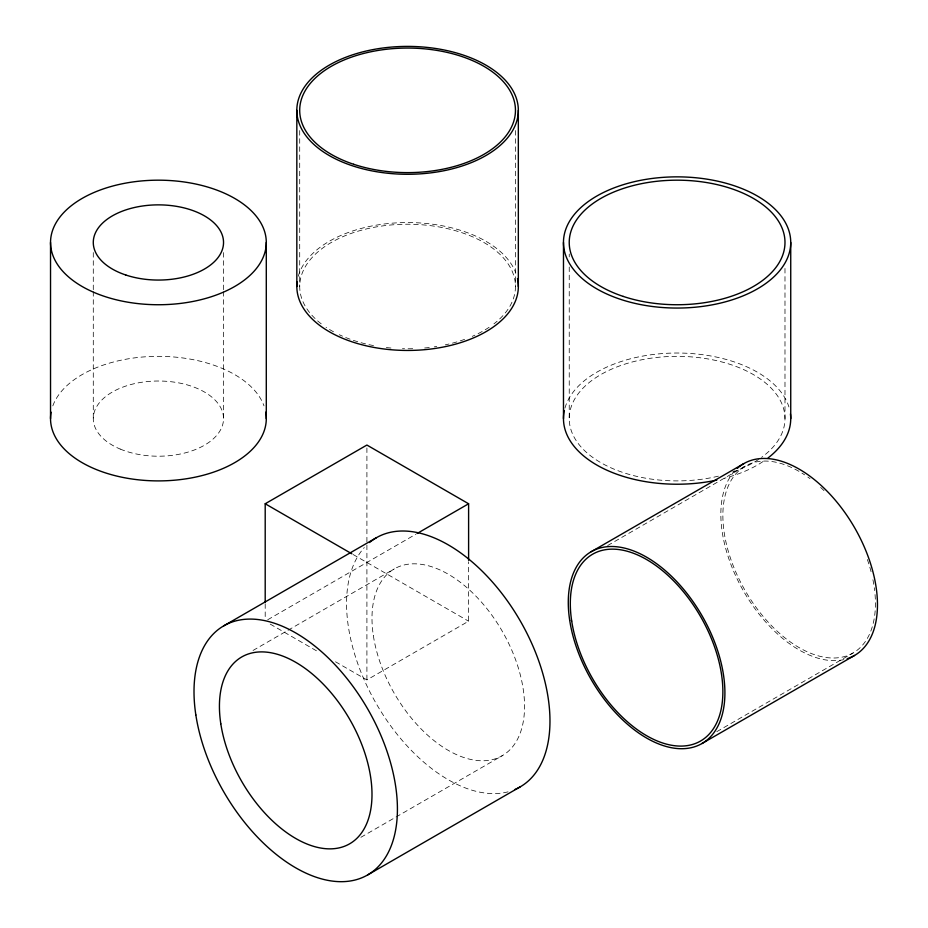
<?xml version="1.0" encoding="UTF-8"?>
<svg xmlns="http://www.w3.org/2000/svg" width="928" height="928" viewBox="0 0 928 928"><rect width="100%" height="100%" fill="white"/><g stroke="black" fill="none" stroke-linecap="round" stroke-linejoin="round"><path stroke-width="0.7" stroke-dasharray="4.64 3.48" d="M267.716 619.753L415.872 534.203M253.031 650.458L286.787 630.97M288.04 630.251L394.33 568.876M335.518 661.792L366.908 679.922L468.605 621.203L468.605 561.753M607.666 545.536L745.219 466.123M360.899 837.3L502.21 755.728M716.787 731.658L853.087 652.964M353.092 554.503L468.605 621.203M270.222 624.103L319.197 652.372M784.984 268.447L784.984 418.621M569.235 254.005L569.235 256.894M569.235 267.009L569.235 418.621M515.458 130.558L515.458 286.497M366.908 447.946L366.908 543.634M366.908 545.084L366.908 679.922M299.709 130.558L299.709 286.497M265.199 603.803L265.199 618.303M223.532 252.567L223.532 290.104M223.532 291.554L223.532 418.621M93.287 252.567L93.287 290.104M93.287 291.554L93.287 418.621M843.819 659.611A110.757 63.939 60 0 1 743.78 591.519A110.757 63.939 60 0 1 734.825 470.832M875.046 594.57A107.88 62.28 60 0 1 802.418 649.426A107.88 62.28 60 0 1 722.877 514.251A107.88 62.28 60 0 1 804.599 474.834M807.847 477.062A107.88 62.28 60 0 1 810.005 478.628M820.642 487.444A107.88 62.28 60 0 1 825.804 492.408M867.367 559.503A107.88 62.28 60 0 1 871.694 574.212M872.923 579.745A107.88 62.28 60 0 1 874.652 590.602M508.045 791.828A143.828 83.044 60 0 1 377.383 705.593A143.828 83.044 60 0 1 364.31 547.543M298.259 276.277A110.757 63.939 0 0 1 404.62 222.581A110.757 63.939 0 0 1 515.806 272.913M321.227 323.826A107.88 62.28 0 0 1 335.02 240.422A107.88 62.28 0 0 1 480.147 240.422A107.88 62.28 0 0 1 493.94 323.826M489.114 327.282A107.88 62.28 0 0 1 472.236 336.365M464.603 339.37A107.88 62.28 0 0 1 445.289 344.856M436.74 346.469A107.88 62.28 0 0 1 434.269 346.852M429.258 347.513A107.88 62.28 0 0 1 424.212 348.035M412.716 348.708A107.88 62.28 0 0 1 402.45 348.708M390.966 348.035A107.88 62.28 0 0 1 385.909 347.513M373.52 345.599A107.88 62.28 0 0 1 339.3 334.718M333.512 331.783A107.88 62.28 0 0 1 326.064 327.282M762.978 461.576A113.634 65.598 0 0 1 724.304 478.291M564.943 408.123A113.634 65.598 0 0 1 676.094 353.023A113.634 65.598 0 0 1 788.928 406.974M718.388 476.157A107.88 62.28 0 0 1 569.305 420.987A107.88 62.28 0 0 1 710.686 359.438A107.88 62.28 0 0 1 761.586 457.353M758.628 459.406A107.88 62.28 0 0 1 731.484 472.41M52.826 405.861A107.88 62.28 0 0 1 158.41 356.34A107.88 62.28 0 0 1 263.993 405.861M373.369 635.726A107.88 62.28 60 0 0 498.22 757.712A107.88 62.28 60 0 0 473.222 593.468A107.88 62.28 60 0 0 373.369 635.726M120.199 449.059A65.122 37.596 0 0 0 223.184 422.507A65.122 37.596 0 0 0 131.846 384.285A65.122 37.596 0 0 0 120.199 449.059"/><path stroke-width="1.39" d="M265.199 602.353L265.199 503.765L366.908 445.046L468.605 503.765L468.605 560.303M223.799 625.82L376.35 537.741M417.124 533.484L468.605 503.765M591.217 551.708L743.78 463.629M367.627 874.942L520.19 786.863M701.974 743.537L854.526 655.458M265.199 503.765L351.84 553.784M790.737 242.463A113.634 65.598 0 0 1 620.287 299.268A113.634 65.598 0 0 1 620.287 185.646A113.634 65.598 0 0 1 790.737 242.463L790.737 418.621M563.482 242.463L563.482 418.621M518.334 110.339A110.757 63.939 0 0 1 352.211 165.718A110.757 63.939 0 0 1 352.211 54.961A110.757 63.939 0 0 1 518.334 110.339L518.334 286.497M296.832 110.339L296.832 286.497M266.29 242.463A107.88 62.28 0 0 1 104.47 296.392A107.88 62.28 0 0 1 104.47 188.523A107.88 62.28 0 0 1 266.29 242.463L266.29 418.621M50.53 242.463L50.53 418.621M737.308 468.362A110.757 63.939 60 0 1 854.526 527.568A110.757 63.939 60 0 1 847.194 658.694M369.53 542.509A143.828 83.044 60 0 1 519.146 619.011A143.828 83.044 60 0 1 514.878 789.508M517.476 278.528A110.757 63.939 0 0 1 410.547 350.424A110.757 63.939 0 0 1 297.122 281.938M790.447 413.934A113.634 65.598 0 0 1 768.071 457.933M716.81 480.089A113.634 65.598 0 0 1 564.363 410.443M265.71 412.183A107.88 62.28 0 0 1 158.41 480.901A107.88 62.28 0 0 1 51.11 412.183M569.699 620.345A110.757 63.939 60 0 0 697.879 745.567A110.757 63.939 60 0 0 672.208 576.949A110.757 63.939 60 0 0 569.699 620.345M571.694 621.052A107.88 62.28 60 0 0 696.545 743.026A107.88 62.28 60 0 0 671.547 578.794A107.88 62.28 60 0 0 571.694 621.052M195.843 714.943A143.828 83.044 60 0 0 362.314 877.586A143.828 83.044 60 0 0 328.976 658.602A143.828 83.044 60 0 0 195.843 714.943M220.806 723.805A107.88 62.28 60 0 0 345.668 845.791A107.88 62.28 60 0 0 320.659 681.546A107.88 62.28 60 0 0 220.806 723.805M353.649 164.279A107.88 62.28 0 0 0 515.458 110.339A107.88 62.28 0 0 0 353.649 56.399A107.88 62.28 0 0 0 353.649 164.279M623.164 296.392A107.88 62.28 0 0 0 784.984 242.463A107.88 62.28 0 0 0 623.164 188.523A107.88 62.28 0 0 0 623.164 296.392M125.848 275.024A65.122 37.596 0 0 0 223.532 242.463A65.122 37.596 0 0 0 125.848 209.902A65.122 37.596 0 0 0 125.848 275.024"/></g></svg>
